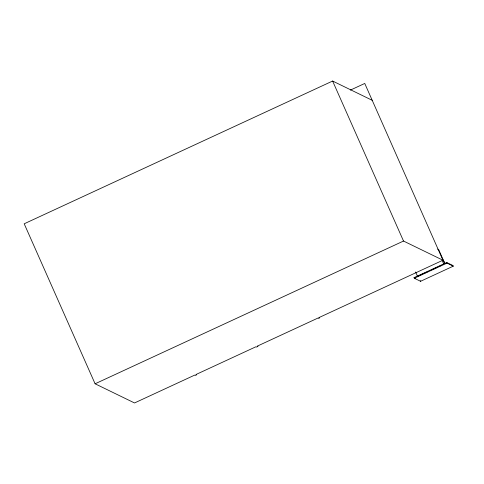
<?xml version="1.0" encoding="UTF-8"?>
<svg xmlns="http://www.w3.org/2000/svg" width="484" height="484" viewBox="0 0 484 484"><rect width="100%" height="100%" fill="white"/><g stroke="black" fill="none" stroke-linecap="round" stroke-linejoin="round"><path stroke-width="0.73" d="M372.22 100.303L332.617 81.04L24.2 223.789L95.1 383.788L134.522 402.96L194.756 375.082L195.379 375.384L196.583 374.828L195.959 374.525L255.939 346.762L256.562 347.064L258.014 346.393L257.391 346.09L318.006 318.036L318.629 318.339L319.452 317.958L318.829 317.655L442.939 260.211L364.754 83.454L350.428 90.085M95.1 383.788L403.517 241.044L442.939 260.211M414.032 277.641L446.726 262.51L453 265.559L453.266 266.164L420.572 281.295L414.304 278.246L414.032 277.641L415.29 278.252M418.031 276.158L422.756 273.968M424.111 273.345L428.159 271.47M431.534 269.903L437.615 267.089M438.964 266.466L441.668 265.214M445.734 263.496L446.26 263.248M414.304 278.246L446.998 263.114L453.266 266.164M437.566 249.085L438.685 249.647L444.409 262.594M443.277 260.011L444.923 263.713M446.726 262.51L446.998 263.114M442.134 260.38L443.604 263.695M332.617 81.04L403.517 241.044M420.306 280.69L420.572 281.295M415.587 271.978L417.311 275.88"/></g></svg>
